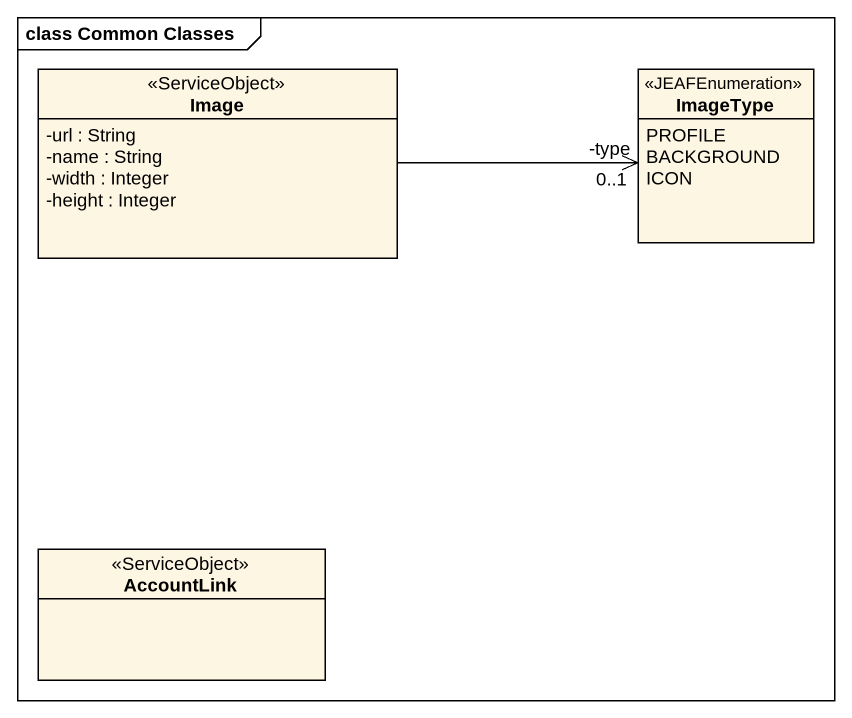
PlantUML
@startuml
mainframe class Common Classes
hide circle
hide empty members
skinparam classAttributeIconSize 0
class Image <<ServiceObject>> {
  -url : String
  -name : String
  -width : Integer
  -height : Integer
}
enum ImageType <<JEAFEnumeration>> {
  PROFILE
  BACKGROUND
  ICON
}
class AccountLink <<ServiceObject>>
Image -right-> "-type\n0..1" ImageType
@enduml
